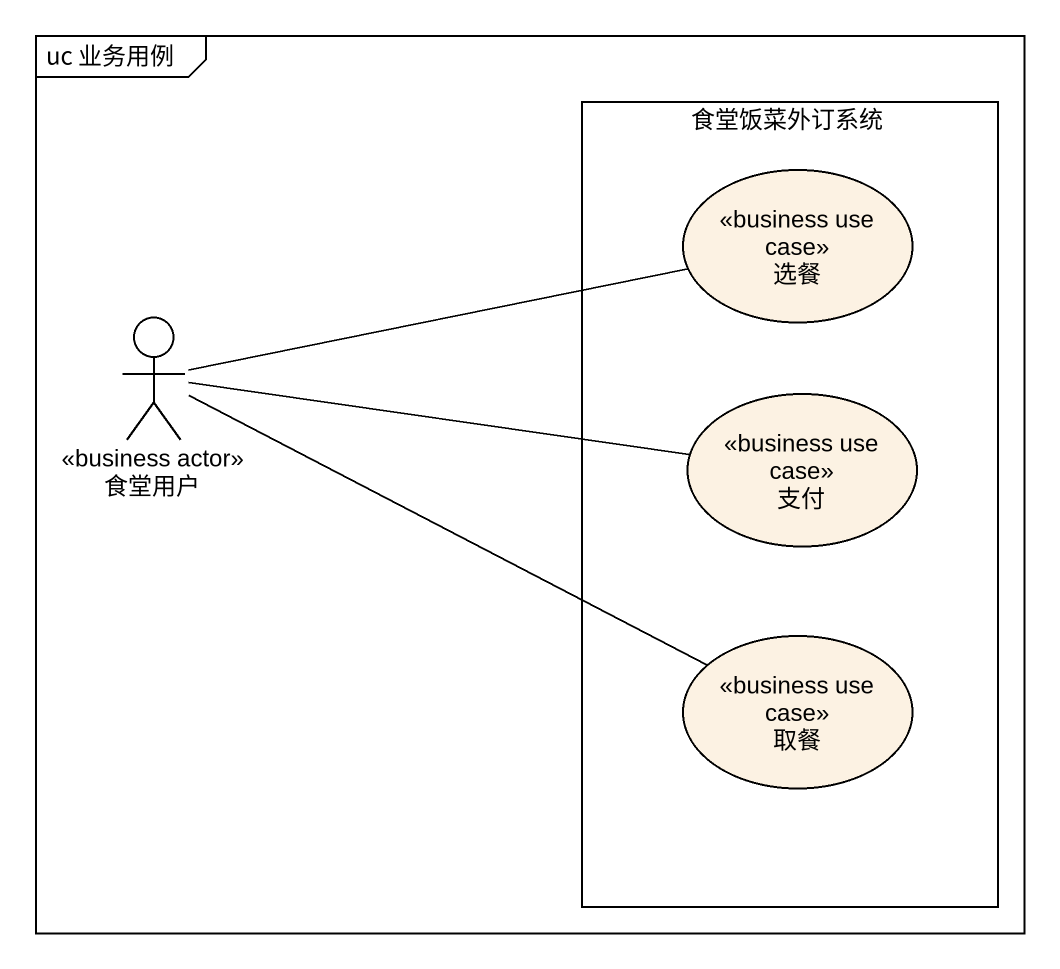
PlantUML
@startuml
mainframe uc 业务用例
rectangle 食堂饭菜外订系统 {
  usecase 选餐 <<business use case>> #FCF2E3
  usecase 支付 <<business use case>> #FCF2E3
  usecase 取餐 <<business use case>> #FCF2E3
}
actor 食堂用户 <<business actor>>
食堂用户 -right- 选餐
食堂用户 -right- 支付
食堂用户 -right- 取餐
@enduml
